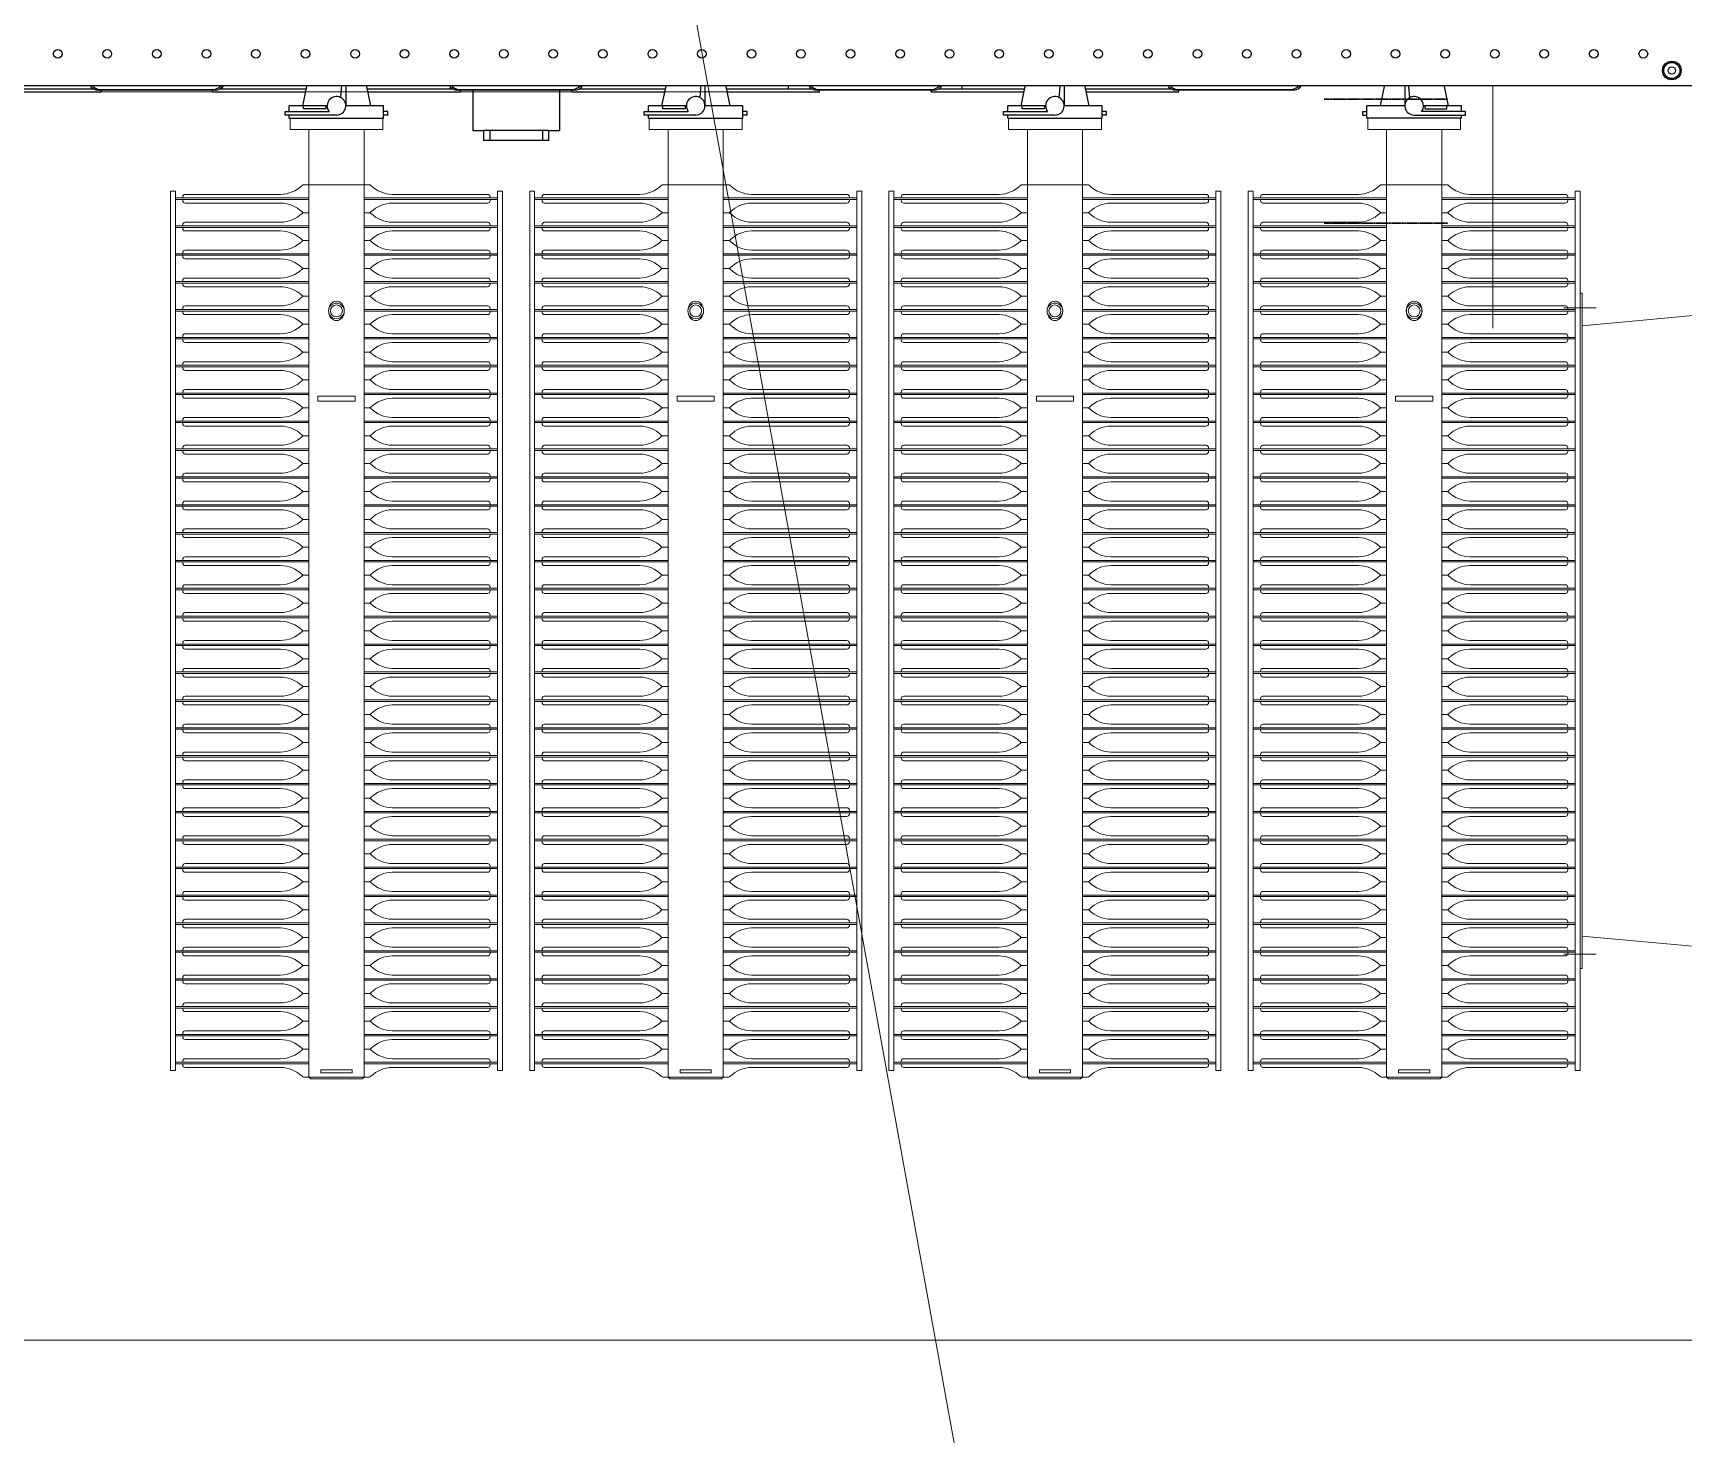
# Model space of a CAD drawing. Header units: millimetres. Extents: x -375473 to -325688, y 28300 to 106060.
# Drawn here: x -347566 to -344902, y 63270 to 65532 of the extents above; entities that cross this region are included whole.
import ezdxf

# ---------------------------------------------------------------- set-up
doc = ezdxf.new("R2010")
doc.units = ezdxf.units.MM
doc.header["$MEASUREMENT"] = 0
doc.set_wipeout_variables(frame=1)
doc.linetypes.add('DASHEDX2', pattern=[1.5, 1, -0.5])
for name, color, linetype, lineweight in [('Chenar', 7, 'Continuous', 30), ('Radiatori', 140, 'Continuous', 13), ('Ventilatori', 190, 'Continuous', 13)]:
    doc.layers.add(name, color=color, linetype=linetype, lineweight=lineweight)
for name, color, linetype in [('P', 250, 'Continuous'), ('PSZ_Cassa', 4, 'Continuous'), ('STD_Cassa', 7, 'Continuous'), ('STD_Coperchio', 2, 'Continuous')]:
    doc.layers.add(name, color=color, linetype=linetype)

# ---------------------------------------------------------------- blocks, each defined once
blk = doc.blocks.new('*U269')
for p, q in [((0, -75), (0, 75)), ((0, 75), (18, 75)), ((18, -75), (18, 75)), ((18, 44.5), (1547.5, 44.5)), ((107.5, -44.5), (107.5, 44.5)), ((1547.5, -44.5), (1547.5, 44.5)), ((1547.5, 44.5), (1550.5, 41.5)), ((1550.5, -41.5), (1550.5, 41.5)), ((1547.5, -44.5), (18, -44.5)), ((1547.5, -44.5), (1550.5, -41.5)), ((18, -75), (0, -75))]:
    blk.add_line(p, q)
for points in [[(118, 260), (1537, 260), (1537, 268), (118, 268)], [(448.7, 30), (456.8, 30), (456.8, -30), (448.7, -30)], [(1535.7, 25.1), (1540.8, 25.1), (1540.8, -25.1), (1535.7, -25.1)], [(118, -260), (1537, -260), (1537, -268), (118, -268)]]:
    blk.add_lwpolyline(points, close=True)
for points in [[(107.5, 44.5), (107.5, 52.8, -0.194653), (108.6, 55.6, 0.189044), (123, 90.1), (123, 244.1, -0.414214), (127, 248.1), (128.8, 248.1)], [(152.5, 44.5), (152.5, 52.8, 0.194653), (151.4, 55.6, -0.189044), (137, 90.1), (137, 244.1, 0.414214), (133, 248.1), (131.2, 248.1)], [(152.5, 44.5), (152.5, 52.8, -0.194653), (153.6, 55.6, 0.189044), (168, 90.1), (168, 244.1, -0.414214), (172, 248.1), (173.8, 248.1)], [(197.5, 44.5), (197.5, 52.8, 0.194653), (196.4, 55.6, -0.189044), (182, 90.1), (182, 244.1, 0.414214), (178, 248.1), (176.2, 248.1)], [(197.5, 44.5), (197.5, 52.8, -0.194653), (198.6, 55.6, 0.189044), (213, 90.1), (213, 244.1, -0.414214), (217, 248.1), (218.8, 248.1)], [(242.5, 44.5), (242.5, 52.8, 0.194653), (241.4, 55.6, -0.189044), (227, 90.1), (227, 244.1, 0.414214), (223, 248.1), (221.2, 248.1)], [(242.5, 44.5), (242.5, 52.8, -0.194653), (243.6, 55.6, 0.189044), (258, 90.1), (258, 244.1, -0.414214), (262, 248.1), (263.8, 248.1)], [(287.5, 44.5), (287.5, 52.8, 0.194653), (286.4, 55.6, -0.189044), (272, 90.1), (272, 244.1, 0.414214), (268, 248.1), (266.2, 248.1)], [(287.5, 44.5), (287.5, 52.8, -0.194653), (288.6, 55.6, 0.189044), (303, 90.1), (303, 244.1, -0.414214), (307, 248.1), (308.8, 248.1)], [(332.5, 44.5), (332.5, 52.8, 0.194653), (331.4, 55.6, -0.189044), (317, 90.1), (317, 244.1, 0.414214), (313, 248.1), (311.2, 248.1)], [(332.5, 44.5), (332.5, 52.8, -0.194653), (333.6, 55.6, 0.189044), (348, 90.1), (348, 244.1, -0.414214), (352, 248.1), (353.8, 248.1)], [(377.5, 44.5), (377.5, 52.8, 0.194653), (376.4, 55.6, -0.189044), (362, 90.1), (362, 244.1, 0.414214), (358, 248.1), (356.2, 248.1)], [(377.5, 44.5), (377.5, 52.8, -0.194653), (378.6, 55.6, 0.189044), (393, 90.1), (393, 244.1, -0.414214), (397, 248.1), (398.8, 248.1)], [(422.5, 44.5), (422.5, 52.8, 0.194653), (421.4, 55.6, -0.189044), (407, 90.1), (407, 244.1, 0.414214), (403, 248.1), (401.2, 248.1)], [(422.5, 44.5), (422.5, 52.8, -0.194653), (423.6, 55.6, 0.189044), (438, 90.1), (438, 244.1, -0.414214), (442, 248.1), (443.8, 248.1)], [(467.5, 44.5), (467.5, 52.8, 0.194653), (466.4, 55.6, -0.189044), (452, 90.1), (452, 244.1, 0.414214), (448, 248.1), (446.2, 248.1)], [(467.5, 44.5), (467.5, 52.8, -0.194653), (468.6, 55.6, 0.189044), (483, 90.1), (483, 244.1, -0.414214), (487, 248.1), (488.8, 248.1)], [(512.5, 44.5), (512.5, 52.8, 0.194653), (511.4, 55.6, -0.189044), (497, 90.1), (497, 244.1, 0.414214), (493, 248.1), (491.2, 248.1)], [(512.5, 44.5), (512.5, 52.8, -0.194653), (513.6, 55.6, 0.189044), (528, 90.1), (528, 244.1, -0.414214), (532, 248.1), (533.8, 248.1)], [(557.5, 44.5), (557.5, 52.8, 0.194653), (556.4, 55.6, -0.189044), (542, 90.1), (542, 244.1, 0.414214), (538, 248.1), (536.2, 248.1)], [(557.5, 44.5), (557.5, 52.8, -0.194653), (558.6, 55.6, 0.189044), (573, 90.1), (573, 244.1, -0.414214), (577, 248.1), (578.8, 248.1)], [(602.5, 44.5), (602.5, 52.8, 0.194653), (601.4, 55.6, -0.189044), (587, 90.1), (587, 244.1, 0.414214), (583, 248.1), (581.2, 248.1)], [(602.5, 44.5), (602.5, 52.8, -0.194653), (603.6, 55.6, 0.189044), (618, 90.1), (618, 244.1, -0.414214), (622, 248.1), (623.8, 248.1)], [(647.5, 44.5), (647.5, 52.8, 0.194653), (646.4, 55.6, -0.189044), (632, 90.1), (632, 244.1, 0.414214), (628, 248.1), (626.2, 248.1)], [(647.5, 44.5), (647.5, 52.8, -0.194653), (648.6, 55.6, 0.189044), (663, 90.1), (663, 244.1, -0.414214), (667, 248.1), (668.8, 248.1)], [(692.5, 44.5), (692.5, 52.8, 0.194653), (691.4, 55.6, -0.189044), (677, 90.1), (677, 244.1, 0.414214), (673, 248.1), (671.2, 248.1)], [(692.5, 44.5), (692.5, 52.8, -0.194653), (693.6, 55.6, 0.189044), (708, 90.1), (708, 244.1, -0.414214), (712, 248.1), (713.8, 248.1)], [(737.5, 44.5), (737.5, 52.8, 0.194653), (736.4, 55.6, -0.189044), (722, 90.1), (722, 244.1, 0.414214), (718, 248.1), (716.2, 248.1)], [(737.5, 44.5), (737.5, 52.8, -0.194653), (738.6, 55.6, 0.189044), (753, 90.1), (753, 244.1, -0.414214), (757, 248.1), (758.8, 248.1)], [(782.5, 44.5), (782.5, 52.8, 0.194653), (781.4, 55.6, -0.189044), (767, 90.1), (767, 244.1, 0.414214), (763, 248.1), (761.2, 248.1)], [(782.5, 44.5), (782.5, 52.8, -0.194653), (783.6, 55.6, 0.189044), (798, 90.1), (798, 244.1, -0.414214), (802, 248.1), (803.8, 248.1)], [(827.5, 44.5), (827.5, 52.8, 0.194653), (826.4, 55.6, -0.189044), (812, 90.1), (812, 244.1, 0.414214), (808, 248.1), (806.2, 248.1)], [(827.5, 44.5), (827.5, 52.8, -0.194653), (828.6, 55.6, 0.189044), (843, 90.1), (843, 244.1, -0.414214), (847, 248.1), (848.8, 248.1)], [(872.5, 44.5), (872.5, 52.8, 0.194653), (871.4, 55.6, -0.189044), (857, 90.1), (857, 244.1, 0.414214), (853, 248.1), (851.2, 248.1)], [(872.5, 44.5), (872.5, 52.8, -0.194653), (873.6, 55.6, 0.189044), (888, 90.1), (888, 244.1, -0.414214), (892, 248.1), (893.8, 248.1)], [(917.5, 44.5), (917.5, 52.8, 0.194653), (916.4, 55.6, -0.189044), (902, 90.1), (902, 244.1, 0.414214), (898, 248.1), (896.2, 248.1)], [(917.5, 44.5), (917.5, 52.8, -0.194653), (918.6, 55.6, 0.189044), (933, 90.1), (933, 244.1, -0.414214), (937, 248.1), (938.8, 248.1)], [(962.5, 44.5), (962.5, 52.8, 0.194653), (961.4, 55.6, -0.189044), (947, 90.1), (947, 244.1, 0.414214), (943, 248.1), (941.2, 248.1)], [(962.5, 44.5), (962.5, 52.8, -0.194653), (963.6, 55.6, 0.189044), (978, 90.1), (978, 244.1, -0.414214), (982, 248.1), (983.8, 248.1)], [(1007.5, 44.5), (1007.5, 52.8, 0.194653), (1006.4, 55.6, -0.189044), (992, 90.1), (992, 244.1, 0.414214), (988, 248.1), (986.2, 248.1)], [(1007.5, 44.5), (1007.5, 52.8, -0.194653), (1008.6, 55.6, 0.189044), (1023, 90.1), (1023, 244.1, -0.414214), (1027, 248.1), (1028.8, 248.1)], [(1052.5, 44.5), (1052.5, 52.8, 0.194653), (1051.4, 55.6, -0.189044), (1037, 90.1), (1037, 244.1, 0.414214), (1033, 248.1), (1031.2, 248.1)], [(1052.5, 44.5), (1052.5, 52.8, -0.194653), (1053.6, 55.6, 0.189044), (1068, 90.1), (1068, 244.1, -0.414214), (1072, 248.1), (1073.8, 248.1)], [(1097.5, 44.5), (1097.5, 52.8, 0.194653), (1096.4, 55.6, -0.189044), (1082, 90.1), (1082, 244.1, 0.414214), (1078, 248.1), (1076.2, 248.1)], [(1097.5, 44.5), (1097.5, 52.8, -0.194653), (1098.6, 55.6, 0.189044), (1113, 90.1), (1113, 244.1, -0.414214), (1117, 248.1), (1118.8, 248.1)], [(1142.5, 44.5), (1142.5, 52.8, 0.194653), (1141.4, 55.6, -0.189044), (1127, 90.1), (1127, 244.1, 0.414214), (1123, 248.1), (1121.2, 248.1)], [(1142.5, 44.5), (1142.5, 52.8, -0.194653), (1143.6, 55.6, 0.189044), (1158, 90.1), (1158, 244.1, -0.414214), (1162, 248.1), (1163.8, 248.1)], [(1187.5, 44.5), (1187.5, 52.8, 0.194653), (1186.4, 55.6, -0.189044), (1172, 90.1), (1172, 244.1, 0.414214), (1168, 248.1), (1166.2, 248.1)], [(1187.5, 44.5), (1187.5, 52.8, -0.194653), (1188.6, 55.6, 0.189044), (1203, 90.1), (1203, 244.1, -0.414214), (1207, 248.1), (1208.8, 248.1)], [(1232.5, 44.5), (1232.5, 52.8, 0.194653), (1231.4, 55.6, -0.189044), (1217, 90.1), (1217, 244.1, 0.414214), (1213, 248.1), (1211.2, 248.1)], [(1232.5, 44.5), (1232.5, 52.8, -0.194653), (1233.6, 55.6, 0.189044), (1248, 90.1), (1248, 244.1, -0.414214), (1252, 248.1), (1253.8, 248.1)], [(1277.5, 44.5), (1277.5, 52.8, 0.194653), (1276.4, 55.6, -0.189044), (1262, 90.1), (1262, 244.1, 0.414214), (1258, 248.1), (1256.2, 248.1)], [(1277.5, 44.5), (1277.5, 52.8, -0.194653), (1278.6, 55.6, 0.189044), (1293, 90.1), (1293, 244.1, -0.414214), (1297, 248.1), (1298.8, 248.1)], [(1322.5, 44.5), (1322.5, 52.8, 0.194653), (1321.4, 55.6, -0.189044), (1307, 90.1), (1307, 244.1, 0.414214), (1303, 248.1), (1301.2, 248.1)], [(1322.5, 44.5), (1322.5, 52.8, -0.194653), (1323.6, 55.6, 0.189044), (1338, 90.1), (1338, 244.1, -0.414214), (1342, 248.1), (1343.8, 248.1)], [(1367.5, 44.5), (1367.5, 52.8, 0.194653), (1366.4, 55.6, -0.189044), (1352, 90.1), (1352, 244.1, 0.414214), (1348, 248.1), (1346.2, 248.1)], [(1367.5, 44.5), (1367.5, 52.8, -0.194653), (1368.6, 55.6, 0.189044), (1383, 90.1), (1383, 244.1, -0.414214), (1387, 248.1), (1388.8, 248.1)], [(1412.5, 44.5), (1412.5, 52.8, 0.194653), (1411.4, 55.6, -0.189044), (1397, 90.1), (1397, 244.1, 0.414214), (1393, 248.1), (1391.2, 248.1)], [(1412.5, 44.5), (1412.5, 52.8, -0.194653), (1413.6, 55.6, 0.189044), (1428, 90.1), (1428, 244.1, -0.414214), (1432, 248.1), (1433.8, 248.1)], [(1457.5, 44.5), (1457.5, 52.8, 0.194653), (1456.4, 55.6, -0.189044), (1442, 90.1), (1442, 244.1, 0.414214), (1438, 248.1), (1436.2, 248.1)], [(1457.5, 44.5), (1457.5, 52.8, -0.194653), (1458.6, 55.6, 0.189044), (1473, 90.1), (1473, 244.1, -0.414214), (1477, 248.1), (1478.8, 248.1)], [(1502.5, 44.5), (1502.5, 52.8, 0.194653), (1501.4, 55.6, -0.189044), (1487, 90.1), (1487, 244.1, 0.414214), (1483, 248.1), (1481.2, 248.1)], [(1502.5, 44.5), (1502.5, 52.8, -0.194653), (1503.6, 55.6, 0.189044), (1518, 90.1), (1518, 244.1, -0.414214), (1522, 248.1), (1523.8, 248.1)], [(1547.5, 44.5), (1547.5, 52.8, 0.194653), (1546.4, 55.6, -0.189044), (1532, 90.1), (1532, 244.1, 0.414214), (1528, 248.1), (1526.2, 248.1)], [(107.5, -44.5), (107.5, -52.8, 0.194653), (108.6, -55.6, -0.189044), (123, -90.1), (123, -244.1, 0.414214), (127, -248.1), (128.8, -248.1)], [(152.5, -44.5), (152.5, -52.8, -0.194653), (151.4, -55.6, 0.189044), (137, -90.1), (137, -244.1, -0.414214), (133, -248.1), (131.2, -248.1)], [(152.5, -44.5), (152.5, -52.8, 0.194653), (153.6, -55.6, -0.189044), (168, -90.1), (168, -244.1, 0.414214), (172, -248.1), (173.8, -248.1)], [(197.5, -44.5), (197.5, -52.8, -0.194653), (196.4, -55.6, 0.189044), (182, -90.1), (182, -244.1, -0.414214), (178, -248.1), (176.2, -248.1)], [(197.5, -44.5), (197.5, -52.8, 0.194653), (198.6, -55.6, -0.189044), (213, -90.1), (213, -244.1, 0.414214), (217, -248.1), (218.8, -248.1)], [(242.5, -44.5), (242.5, -52.8, -0.194653), (241.4, -55.6, 0.189044), (227, -90.1), (227, -244.1, -0.414214), (223, -248.1), (221.2, -248.1)], [(242.5, -44.5), (242.5, -52.8, 0.194653), (243.6, -55.6, -0.189044), (258, -90.1), (258, -244.1, 0.414214), (262, -248.1), (263.8, -248.1)], [(287.5, -44.5), (287.5, -52.8, -0.194653), (286.4, -55.6, 0.189044), (272, -90.1), (272, -244.1, -0.414214), (268, -248.1), (266.2, -248.1)], [(287.5, -44.5), (287.5, -52.8, 0.194653), (288.6, -55.6, -0.189044), (303, -90.1), (303, -244.1, 0.414214), (307, -248.1), (308.8, -248.1)], [(332.5, -44.5), (332.5, -52.8, -0.194653), (331.4, -55.6, 0.189044), (317, -90.1), (317, -244.1, -0.414214), (313, -248.1), (311.2, -248.1)], [(332.5, -44.5), (332.5, -52.8, 0.194653), (333.6, -55.6, -0.189044), (348, -90.1), (348, -244.1, 0.414214), (352, -248.1), (353.8, -248.1)], [(377.5, -44.5), (377.5, -52.8, -0.194653), (376.4, -55.6, 0.189044), (362, -90.1), (362, -244.1, -0.414214), (358, -248.1), (356.2, -248.1)], [(377.5, -44.5), (377.5, -52.8, 0.194653), (378.6, -55.6, -0.189044), (393, -90.1), (393, -244.1, 0.414214), (397, -248.1), (398.8, -248.1)], [(422.5, -44.5), (422.5, -52.8, -0.194653), (421.4, -55.6, 0.189044), (407, -90.1), (407, -244.1, -0.414214), (403, -248.1), (401.2, -248.1)], [(422.5, -44.5), (422.5, -52.8, 0.194653), (423.6, -55.6, -0.189044), (438, -90.1), (438, -244.1, 0.414214), (442, -248.1), (443.8, -248.1)], [(467.5, -44.5), (467.5, -52.8, -0.194653), (466.4, -55.6, 0.189044), (452, -90.1), (452, -244.1, -0.414214), (448, -248.1), (446.2, -248.1)], [(467.5, -44.5), (467.5, -52.8, 0.194653), (468.6, -55.6, -0.189044), (483, -90.1), (483, -244.1, 0.414214), (487, -248.1), (488.8, -248.1)], [(512.5, -44.5), (512.5, -52.8, -0.194653), (511.4, -55.6, 0.189044), (497, -90.1), (497, -244.1, -0.414214), (493, -248.1), (491.2, -248.1)], [(512.5, -44.5), (512.5, -52.8, 0.194653), (513.6, -55.6, -0.189044), (528, -90.1), (528, -244.1, 0.414214), (532, -248.1), (533.8, -248.1)], [(557.5, -44.5), (557.5, -52.8, -0.194653), (556.4, -55.6, 0.189044), (542, -90.1), (542, -244.1, -0.414214), (538, -248.1), (536.2, -248.1)], [(557.5, -44.5), (557.5, -52.8, 0.194653), (558.6, -55.6, -0.189044), (573, -90.1), (573, -244.1, 0.414214), (577, -248.1), (578.8, -248.1)], [(602.5, -44.5), (602.5, -52.8, -0.194653), (601.4, -55.6, 0.189044), (587, -90.1), (587, -244.1, -0.414214), (583, -248.1), (581.2, -248.1)], [(602.5, -44.5), (602.5, -52.8, 0.194653), (603.6, -55.6, -0.189044), (618, -90.1), (618, -244.1, 0.414214), (622, -248.1), (623.8, -248.1)], [(647.5, -44.5), (647.5, -52.8, -0.194653), (646.4, -55.6, 0.189044), (632, -90.1), (632, -244.1, -0.414214), (628, -248.1), (626.2, -248.1)], [(647.5, -44.5), (647.5, -52.8, 0.194653), (648.6, -55.6, -0.189044), (663, -90.1), (663, -244.1, 0.414214), (667, -248.1), (668.8, -248.1)], [(692.5, -44.5), (692.5, -52.8, -0.194653), (691.4, -55.6, 0.189044), (677, -90.1), (677, -244.1, -0.414214), (673, -248.1), (671.2, -248.1)], [(692.5, -44.5), (692.5, -52.8, 0.194653), (693.6, -55.6, -0.189044), (708, -90.1), (708, -244.1, 0.414214), (712, -248.1), (713.8, -248.1)], [(737.5, -44.5), (737.5, -52.8, -0.194653), (736.4, -55.6, 0.189044), (722, -90.1), (722, -244.1, -0.414214), (718, -248.1), (716.2, -248.1)], [(737.5, -44.5), (737.5, -52.8, 0.194653), (738.6, -55.6, -0.189044), (753, -90.1), (753, -244.1, 0.414214), (757, -248.1), (758.8, -248.1)], [(782.5, -44.5), (782.5, -52.8, -0.194653), (781.4, -55.6, 0.189044), (767, -90.1), (767, -244.1, -0.414214), (763, -248.1), (761.2, -248.1)], [(782.5, -44.5), (782.5, -52.8, 0.194653), (783.6, -55.6, -0.189044), (798, -90.1), (798, -244.1, 0.414214), (802, -248.1), (803.8, -248.1)], [(827.5, -44.5), (827.5, -52.8, -0.194653), (826.4, -55.6, 0.189044), (812, -90.1), (812, -244.1, -0.414214), (808, -248.1), (806.2, -248.1)], [(827.5, -44.5), (827.5, -52.8, 0.194653), (828.6, -55.6, -0.189044), (843, -90.1), (843, -244.1, 0.414214), (847, -248.1), (848.8, -248.1)], [(872.5, -44.5), (872.5, -52.8, -0.194653), (871.4, -55.6, 0.189044), (857, -90.1), (857, -244.1, -0.414214), (853, -248.1), (851.2, -248.1)], [(872.5, -44.5), (872.5, -52.8, 0.194653), (873.6, -55.6, -0.189044), (888, -90.1), (888, -244.1, 0.414214), (892, -248.1), (893.8, -248.1)], [(917.5, -44.5), (917.5, -52.8, -0.194653), (916.4, -55.6, 0.189044), (902, -90.1), (902, -244.1, -0.414214), (898, -248.1), (896.2, -248.1)], [(917.5, -44.5), (917.5, -52.8, 0.194653), (918.6, -55.6, -0.189044), (933, -90.1), (933, -244.1, 0.414214), (937, -248.1), (938.8, -248.1)], [(962.5, -44.5), (962.5, -52.8, -0.194653), (961.4, -55.6, 0.189044), (947, -90.1), (947, -244.1, -0.414214), (943, -248.1), (941.2, -248.1)], [(962.5, -44.5), (962.5, -52.8, 0.194653), (963.6, -55.6, -0.189044), (978, -90.1), (978, -244.1, 0.414214), (982, -248.1), (983.8, -248.1)], [(1007.5, -44.5), (1007.5, -52.8, -0.194653), (1006.4, -55.6, 0.189044), (992, -90.1), (992, -244.1, -0.414214), (988, -248.1), (986.2, -248.1)], [(1007.5, -44.5), (1007.5, -52.8, 0.194653), (1008.6, -55.6, -0.189044), (1023, -90.1), (1023, -244.1, 0.414214), (1027, -248.1), (1028.8, -248.1)], [(1052.5, -44.5), (1052.5, -52.8, -0.194653), (1051.4, -55.6, 0.189044), (1037, -90.1), (1037, -244.1, -0.414214), (1033, -248.1), (1031.2, -248.1)], [(1052.5, -44.5), (1052.5, -52.8, 0.194653), (1053.6, -55.6, -0.189044), (1068, -90.1), (1068, -244.1, 0.414214), (1072, -248.1), (1073.8, -248.1)], [(1097.5, -44.5), (1097.5, -52.8, -0.194653), (1096.4, -55.6, 0.189044), (1082, -90.1), (1082, -244.1, -0.414214), (1078, -248.1), (1076.2, -248.1)], [(1097.5, -44.5), (1097.5, -52.8, 0.194653), (1098.6, -55.6, -0.189044), (1113, -90.1), (1113, -244.1, 0.414214), (1117, -248.1), (1118.8, -248.1)], [(1142.5, -44.5), (1142.5, -52.8, -0.194653), (1141.4, -55.6, 0.189044), (1127, -90.1), (1127, -244.1, -0.414214), (1123, -248.1), (1121.2, -248.1)], [(1142.5, -44.5), (1142.5, -52.8, 0.194653), (1143.6, -55.6, -0.189044), (1158, -90.1), (1158, -244.1, 0.414214), (1162, -248.1), (1163.8, -248.1)], [(1187.5, -44.5), (1187.5, -52.8, -0.194653), (1186.4, -55.6, 0.189044), (1172, -90.1), (1172, -244.1, -0.414214), (1168, -248.1), (1166.2, -248.1)], [(1187.5, -44.5), (1187.5, -52.8, 0.194653), (1188.6, -55.6, -0.189044), (1203, -90.1), (1203, -244.1, 0.414214), (1207, -248.1), (1208.8, -248.1)], [(1232.5, -44.5), (1232.5, -52.8, -0.194653), (1231.4, -55.6, 0.189044), (1217, -90.1), (1217, -244.1, -0.414214), (1213, -248.1), (1211.2, -248.1)], [(1232.5, -44.5), (1232.5, -52.8, 0.194653), (1233.6, -55.6, -0.189044), (1248, -90.1), (1248, -244.1, 0.414214), (1252, -248.1), (1253.8, -248.1)], [(1277.5, -44.5), (1277.5, -52.8, -0.194653), (1276.4, -55.6, 0.189044), (1262, -90.1), (1262, -244.1, -0.414214), (1258, -248.1), (1256.2, -248.1)], [(1277.5, -44.5), (1277.5, -52.8, 0.194653), (1278.6, -55.6, -0.189044), (1293, -90.1), (1293, -244.1, 0.414214), (1297, -248.1), (1298.8, -248.1)], [(1322.5, -44.5), (1322.5, -52.8, -0.194653), (1321.4, -55.6, 0.189044), (1307, -90.1), (1307, -244.1, -0.414214), (1303, -248.1), (1301.2, -248.1)], [(1322.5, -44.5), (1322.5, -52.8, 0.194653), (1323.6, -55.6, -0.189044), (1338, -90.1), (1338, -244.1, 0.414214), (1342, -248.1), (1343.8, -248.1)], [(1367.5, -44.5), (1367.5, -52.8, -0.194653), (1366.4, -55.6, 0.189044), (1352, -90.1), (1352, -244.1, -0.414214), (1348, -248.1), (1346.2, -248.1)], [(1367.5, -44.5), (1367.5, -52.8, 0.194653), (1368.6, -55.6, -0.189044), (1383, -90.1), (1383, -244.1, 0.414214), (1387, -248.1), (1388.8, -248.1)], [(1412.5, -44.5), (1412.5, -52.8, -0.194653), (1411.4, -55.6, 0.189044), (1397, -90.1), (1397, -244.1, -0.414214), (1393, -248.1), (1391.2, -248.1)], [(1412.5, -44.5), (1412.5, -52.8, 0.194653), (1413.6, -55.6, -0.189044), (1428, -90.1), (1428, -244.1, 0.414214), (1432, -248.1), (1433.8, -248.1)], [(1457.5, -44.5), (1457.5, -52.8, -0.194653), (1456.4, -55.6, 0.189044), (1442, -90.1), (1442, -244.1, -0.414214), (1438, -248.1), (1436.2, -248.1)], [(1457.5, -44.5), (1457.5, -52.8, 0.194653), (1458.6, -55.6, -0.189044), (1473, -90.1), (1473, -244.1, 0.414214), (1477, -248.1), (1478.8, -248.1)], [(1502.5, -44.5), (1502.5, -52.8, -0.194653), (1501.4, -55.6, 0.189044), (1487, -90.1), (1487, -244.1, -0.414214), (1483, -248.1), (1481.2, -248.1)], [(1502.5, -44.5), (1502.5, -52.8, 0.194653), (1503.6, -55.6, -0.189044), (1518, -90.1), (1518, -244.1, 0.414214), (1522, -248.1), (1523.8, -248.1)], [(1547.5, -44.5), (1547.5, -52.8, -0.194653), (1546.4, -55.6, 0.189044), (1532, -90.1), (1532, -244.1, -0.414214), (1528, -248.1), (1526.2, -248.1)]]:
    blk.add_lwpolyline(points, format="xyb")
for points in [[(128.8, 44.5), (128.8, 260), (131.2, 260), (131.2, 44.5)], [(173.8, 44.5), (173.8, 260), (176.2, 260), (176.2, 44.5)], [(218.8, 44.5), (218.8, 260), (221.2, 260), (221.2, 44.5)], [(263.8, 44.5), (263.8, 260), (266.2, 260), (266.2, 44.5)], [(308.8, 44.5), (308.8, 260), (311.2, 260), (311.2, 44.5)], [(353.8, 44.5), (353.8, 260), (356.2, 260), (356.2, 44.5)], [(398.8, 44.5), (398.8, 260), (401.2, 260), (401.2, 44.5)], [(443.8, 44.5), (443.8, 260), (446.2, 260), (446.2, 44.5)], [(488.8, 44.5), (488.8, 260), (491.2, 260), (491.2, 44.5)], [(533.8, 44.5), (533.8, 260), (536.2, 260), (536.2, 44.5)], [(578.8, 44.5), (578.8, 260), (581.2, 260), (581.2, 44.5)], [(623.8, 44.5), (623.8, 260), (626.2, 260), (626.2, 44.5)], [(668.8, 44.5), (668.8, 260), (671.2, 260), (671.2, 44.5)], [(713.8, 44.5), (713.8, 260), (716.2, 260), (716.2, 44.5)], [(758.8, 44.5), (758.8, 260), (761.2, 260), (761.2, 44.5)], [(803.8, 44.5), (803.8, 260), (806.2, 260), (806.2, 44.5)], [(848.8, 44.5), (848.8, 260), (851.2, 260), (851.2, 44.5)], [(893.8, 44.5), (893.8, 260), (896.2, 260), (896.2, 44.5)], [(938.8, 44.5), (938.8, 260), (941.2, 260), (941.2, 44.5)], [(983.8, 44.5), (983.8, 260), (986.2, 260), (986.2, 44.5)], [(1028.8, 44.5), (1028.8, 260), (1031.2, 260), (1031.2, 44.5)], [(1073.8, 44.5), (1073.8, 260), (1076.2, 260), (1076.2, 44.5)], [(1118.8, 44.5), (1118.8, 260), (1121.2, 260), (1121.2, 44.5)], [(1163.8, 44.5), (1163.8, 260), (1166.2, 260), (1166.2, 44.5)], [(1208.8, 44.5), (1208.8, 260), (1211.2, 260), (1211.2, 44.5)], [(1253.8, 44.5), (1253.8, 260), (1256.2, 260), (1256.2, 44.5)], [(1298.8, 44.5), (1298.8, 260), (1301.2, 260), (1301.2, 44.5)], [(1343.8, 44.5), (1343.8, 260), (1346.2, 260), (1346.2, 44.5)], [(1388.8, 44.5), (1388.8, 260), (1391.2, 260), (1391.2, 44.5)], [(1433.8, 44.5), (1433.8, 260), (1436.2, 260), (1436.2, 44.5)], [(1478.8, 44.5), (1478.8, 260), (1481.2, 260), (1481.2, 44.5)], [(1523.8, 44.5), (1523.8, 260), (1526.2, 260), (1526.2, 44.5)], [(128.8, -44.5), (128.8, -260), (131.2, -260), (131.2, -44.5)], [(173.8, -44.5), (173.8, -260), (176.2, -260), (176.2, -44.5)], [(218.8, -44.5), (218.8, -260), (221.2, -260), (221.2, -44.5)], [(263.8, -44.5), (263.8, -260), (266.2, -260), (266.2, -44.5)], [(308.8, -44.5), (308.8, -260), (311.2, -260), (311.2, -44.5)], [(353.8, -44.5), (353.8, -260), (356.2, -260), (356.2, -44.5)], [(398.8, -44.5), (398.8, -260), (401.2, -260), (401.2, -44.5)], [(443.8, -44.5), (443.8, -260), (446.2, -260), (446.2, -44.5)], [(488.8, -44.5), (488.8, -260), (491.2, -260), (491.2, -44.5)], [(533.8, -44.5), (533.8, -260), (536.2, -260), (536.2, -44.5)], [(578.8, -44.5), (578.8, -260), (581.2, -260), (581.2, -44.5)], [(623.8, -44.5), (623.8, -260), (626.2, -260), (626.2, -44.5)], [(668.8, -44.5), (668.8, -260), (671.2, -260), (671.2, -44.5)], [(713.8, -44.5), (713.8, -260), (716.2, -260), (716.2, -44.5)], [(758.8, -44.5), (758.8, -260), (761.2, -260), (761.2, -44.5)], [(803.8, -44.5), (803.8, -260), (806.2, -260), (806.2, -44.5)], [(848.8, -44.5), (848.8, -260), (851.2, -260), (851.2, -44.5)], [(893.8, -44.5), (893.8, -260), (896.2, -260), (896.2, -44.5)], [(938.8, -44.5), (938.8, -260), (941.2, -260), (941.2, -44.5)], [(983.8, -44.5), (983.8, -260), (986.2, -260), (986.2, -44.5)], [(1028.8, -44.5), (1028.8, -260), (1031.2, -260), (1031.2, -44.5)], [(1073.8, -44.5), (1073.8, -260), (1076.2, -260), (1076.2, -44.5)], [(1118.8, -44.5), (1118.8, -260), (1121.2, -260), (1121.2, -44.5)], [(1163.8, -44.5), (1163.8, -260), (1166.2, -260), (1166.2, -44.5)], [(1208.8, -44.5), (1208.8, -260), (1211.2, -260), (1211.2, -44.5)], [(1253.8, -44.5), (1253.8, -260), (1256.2, -260), (1256.2, -44.5)], [(1298.8, -44.5), (1298.8, -260), (1301.2, -260), (1301.2, -44.5)], [(1343.8, -44.5), (1343.8, -260), (1346.2, -260), (1346.2, -44.5)], [(1388.8, -44.5), (1388.8, -260), (1391.2, -260), (1391.2, -44.5)], [(1433.8, -44.5), (1433.8, -260), (1436.2, -260), (1436.2, -44.5)], [(1478.8, -44.5), (1478.8, -260), (1481.2, -260), (1481.2, -44.5)], [(1523.8, -44.5), (1523.8, -260), (1526.2, -260), (1526.2, -44.5)]]:
    blk.add_lwpolyline(points)
for radius in [12.6, 9.6]:
    blk.add_circle((311, 0), radius)
blk.add_ellipse((311, 0), major_axis=(15.7, 0), ratio=0.806492)
blk = doc.blocks.new('*U270')
blk.add_wipeout([(0, -545), (3.2, -545), (3.2, -492.5), (334.7, -523), (366.8, -555), (366.8, -638), (370, -638), (416.7, -612.4), (458.5, 0), (416.7, 612.4), (370, 638), (366.8, 638), (366.8, 555), (334.7, 523), (3.2, 492.5), (3.2, 545), (0, 545)])
at = {"ltscale": 10}
for p, q in [((366.8, 638), (366.8, -638)), ((366.8, 638), (370, 638)), ((366.8, 638), (366.8, 638)), ((370, 638), (370, -638)), ((370, 638), (416.7, 612.4)), ((416.7, 612.4), (416.7, -612.4)), ((458.5, 0), (416.7, 612.4)), ((333.8, 523), (3.2, 492.5)), ((416.7, -612.4), (458.5, 0)), ((334.7, -523), (3.2, -492.5)), ((416.7, -612.4), (370, -638)), ((370, -638), (366.8, -638))]:
    blk.add_line(p, q, dxfattribs=at)
for p, q in [((-26.1, 521.5), (26.1, 521.5)), ((-26.1, -521.5), (26.1, -521.5))]:
    blk.add_line(p, q)
blk.add_lwpolyline([(0, 545), (0, -545), (3.2, -545), (3.2, 545)], close=True, dxfattribs=at)
for centre, start, end in [((334.7, 555), 270, 0), ((334.7, -555), 0, 90)]:
    blk.add_arc(centre, 32.1, start, end, dxfattribs=at)

msp = doc.modelspace()

# ---------------------------------------------------------------- linework, layer by layer
at = {"color": 253, "lineweight": 0, "ltscale": 0.13}
msp.add_line((-347511.9, 65437.4), (-346325.9, 65437.4), dxfattribs=at)
at = {"layer": 'Chenar', "color": 3, "linetype": 'DASHEDX2', "ltscale": 0.5}
for p, q in [((-345481.9, 65425.4), (-345281.9, 65425.4)), ((-345481.9, 65225.4), (-345281.9, 65225.4))]:
    msp.add_line(p, q, dxfattribs=at)
at = {"layer": 'P', "color": 7, "linetype": 'Continuous', "lineweight": 0}
msp.add_lwpolyline([(-345209.5, 65056.1), (-345209.5, 65447.2)], dxfattribs=at)
at = {"layer": 'PSZ_Cassa'}
for p, q in [((-345351.5, 65462.9), (-345351.5, 65414.9)), ((-345346.5, 65462.9), (-345351.5, 65462.9)), ((-345343.4, 65428.1), (-345346.5, 65462.9)), ((-345384.3, 65448.9), (-345391.5, 65414.9)), ((-345288.6, 65448.9), (-345281.5, 65414.9)), ((-345419.5, 65399.9), (-345419.5, 65405.9)), ((-345419.5, 65405.9), (-345412.7, 65405.9)), ((-345412.7, 65394.9), (-345412.7, 65414.9)), ((-345351.5, 65414.9), (-345412.7, 65414.9)), ((-345253.5, 65405.9), (-345324.5, 65405.9)), ((-345260.3, 65414.9), (-345321.5, 65414.9)), ((-345319.5, 65414.9), (-345319.5, 65409.9)), ((-345319.5, 65409.9), (-345283.5, 65409.9)), ((-345283.5, 65409.9), (-345283.5, 65414.9)), ((-345260.3, 65405.9), (-345260.3, 65414.9)), ((-345253.5, 65399.9), (-345253.5, 65405.9)), ((-345419.5, 65399.9), (-345412.7, 65399.9)), ((-345260.3, 65394.9), (-345412.7, 65394.9)), ((-345336.5, 65399.9), (-345253.5, 65399.9)), ((-345260.3, 65394.9), (-345260.3, 65399.9))]:
    msp.add_line(p, q, dxfattribs=at)
msp.add_arc((-345336.5, 65414.9), 15, 323.1301, 270, dxfattribs=at)
at = {"layer": 'STD_Cassa'}
for p, q in [((-347069.5, 65428.1), (-347066.5, 65462.9)), ((-347066.5, 65462.9), (-347061.5, 65462.9)), ((-347061.5, 65462.9), (-347061.5, 65414.9)), ((-346489.5, 65428.1), (-346486.5, 65462.9)), ((-346486.5, 65462.9), (-346481.5, 65462.9)), ((-346481.5, 65462.9), (-346481.5, 65414.9)), ((-345909.5, 65428.1), (-345906.5, 65462.9)), ((-345906.5, 65462.9), (-345901.5, 65462.9)), ((-345901.5, 65462.9), (-345901.5, 65414.9)), ((-347856.5, 65437.4), (-347456.5, 65437.4)), ((-347844.1, 65442.4), (-347468.8, 65442.4)), ((-347460.5, 65441.2), (-347272.5, 65441.2)), ((-347272.5, 65439.9), (-347460.5, 65439.9)), ((-347456.5, 65437.4), (-347456.5, 65439.9)), ((-347276.5, 65437.4), (-347276.5, 65439.9)), ((-347276.5, 65437.4), (-347126.7, 65437.4)), ((-347264.1, 65442.4), (-347125.7, 65442.4)), ((-347124.3, 65448.9), (-347131.5, 65414.9)), ((-347028.6, 65448.9), (-347021.5, 65414.9)), ((-347027.3, 65442.4), (-346888.9, 65442.4)), ((-347026.2, 65437.4), (-346876.5, 65437.4)), ((-346893, 65445.9), (-346893, 65442.4)), ((-346880.5, 65441.2), (-346692.5, 65441.2)), ((-346692.5, 65439.9), (-346880.5, 65439.9)), ((-346876.5, 65437.4), (-346876.5, 65439.9)), ((-346856.5, 65439.9), (-346856.5, 65374.9)), ((-346716.5, 65439.9), (-346716.5, 65374.9)), ((-346696.5, 65437.4), (-346696.5, 65439.9)), ((-346696.5, 65437.4), (-346546.7, 65437.4)), ((-346684.1, 65442.4), (-346545.7, 65442.4)), ((-346544.3, 65448.9), (-346551.5, 65414.9)), ((-346448.6, 65448.9), (-346441.5, 65414.9)), ((-346447.3, 65442.4), (-346308.8, 65442.4)), ((-346446.2, 65437.4), (-346296.5, 65437.4)), ((-346346.5, 65442.4), (-346346.5, 65448.9)), ((-346300.5, 65441.2), (-346112.5, 65441.2)), ((-346112.5, 65439.9), (-346300.5, 65439.9)), ((-346296.5, 65437.4), (-346296.5, 65439.9)), ((-346116.5, 65437.4), (-346116.5, 65439.9)), ((-346116.5, 65437.4), (-345966.7, 65437.4)), ((-346104.1, 65442.4), (-345965.7, 65442.4)), ((-346066.5, 65442.4), (-346066.5, 65448.9)), ((-345964.3, 65448.9), (-345971.5, 65414.9)), ((-345868.6, 65448.9), (-345861.5, 65414.9)), ((-345867.3, 65442.4), (-345728.9, 65442.4)), ((-345866.2, 65437.4), (-345716.5, 65437.4)), ((-345720.5, 65441.2), (-345532.5, 65441.2)), ((-345532.5, 65439.9), (-345720.5, 65439.9)), ((-345716.5, 65437.4), (-345716.5, 65439.9)), ((-347159.5, 65405.9), (-347088.5, 65405.9)), ((-347159.5, 65399.9), (-347159.5, 65405.9)), ((-347091.5, 65414.9), (-347152.7, 65414.9)), ((-347152.7, 65405.9), (-347152.7, 65414.9)), ((-347129.5, 65409.9), (-347129.5, 65414.9)), ((-347093.5, 65409.9), (-347129.5, 65409.9)), ((-347093.5, 65414.9), (-347093.5, 65409.9)), ((-347000.3, 65414.9), (-347061.5, 65414.9)), ((-347000.3, 65394.9), (-347000.3, 65414.9)), ((-346993.5, 65405.9), (-347000.3, 65405.9)), ((-346993.5, 65399.9), (-346993.5, 65405.9)), ((-346579.5, 65399.9), (-346579.5, 65405.9)), ((-346579.5, 65405.9), (-346508.5, 65405.9)), ((-346572.7, 65405.9), (-346572.7, 65414.9)), ((-346511.5, 65414.9), (-346572.7, 65414.9)), ((-346549.5, 65409.9), (-346549.5, 65414.9)), ((-346513.5, 65409.9), (-346549.5, 65409.9)), ((-346513.5, 65414.9), (-346513.5, 65409.9)), ((-346420.3, 65414.9), (-346481.5, 65414.9)), ((-346420.3, 65394.9), (-346420.3, 65414.9)), ((-346413.5, 65405.9), (-346420.3, 65405.9)), ((-346413.5, 65399.9), (-346413.5, 65405.9)), ((-345999.5, 65399.9), (-345999.5, 65405.9)), ((-345999.5, 65405.9), (-345928.5, 65405.9)), ((-345992.7, 65405.9), (-345992.7, 65414.9)), ((-345931.5, 65414.9), (-345992.7, 65414.9)), ((-345969.5, 65409.9), (-345969.5, 65414.9)), ((-345933.5, 65409.9), (-345969.5, 65409.9)), ((-345933.5, 65414.9), (-345933.5, 65409.9)), ((-345840.3, 65414.9), (-345901.5, 65414.9)), ((-345840.3, 65394.9), (-345840.3, 65414.9)), ((-345833.5, 65405.9), (-345840.3, 65405.9)), ((-345833.5, 65399.9), (-345833.5, 65405.9)), ((-347076.5, 65399.9), (-347159.5, 65399.9)), ((-347152.7, 65394.9), (-347152.7, 65399.9)), ((-347152.7, 65394.9), (-347000.3, 65394.9)), ((-346993.5, 65399.9), (-347000.3, 65399.9)), ((-346856.5, 65374.9), (-346839, 65374.9)), ((-346734, 65374.9), (-346839, 65374.9)), ((-346839, 65374.9), (-346839, 65359)), ((-346829, 65374.9), (-346829, 65359)), ((-346744, 65374.9), (-346744, 65359)), ((-346734, 65374.9), (-346716.5, 65374.9)), ((-346734, 65374.9), (-346734, 65359)), ((-346496.5, 65399.9), (-346579.5, 65399.9)), ((-346572.7, 65394.9), (-346572.7, 65399.9)), ((-346572.7, 65394.9), (-346420.3, 65394.9)), ((-346413.5, 65399.9), (-346420.3, 65399.9)), ((-345916.5, 65399.9), (-345999.5, 65399.9)), ((-345992.7, 65394.9), (-345992.7, 65399.9)), ((-345992.7, 65394.9), (-345840.3, 65394.9)), ((-345833.5, 65399.9), (-345840.3, 65399.9)), ((-346734, 65359), (-346839, 65359))]:
    msp.add_line(p, q, dxfattribs=at)
msp.add_lwpolyline([(-344842.5, 67216.9), (-344842.5, 65448.9), (-349890.5, 65448.9), (-349890.5, 67216.9)], close=True, dxfattribs=at)
msp.add_lwpolyline([(-344872.5, 65463.9), (-349855.5, 65463.9, -0.414214), (-349875.5, 65483.9), (-349875.5, 67186.9, -0.414214), (-349855.5, 67206.9), (-344872.5, 67206.9, -0.414214), (-344852.5, 67186.9), (-344852.5, 65483.9, -0.414214)], format="xyb", close=True, dxfattribs=at)
for centre in [(-347526.5, 65498.9), (-347446.5, 65498.9), (-347366.5, 65498.9), (-347286.5, 65498.9), (-347206.5, 65498.9), (-347126.5, 65498.9), (-347046.5, 65498.9), (-346966.5, 65498.9), (-346886.5, 65498.9), (-346806.5, 65498.9), (-346726.5, 65498.9), (-346646.5, 65498.9), (-346566.5, 65498.9), (-346486.5, 65498.9), (-346406.5, 65498.9), (-346326.5, 65498.9), (-346246.5, 65498.9), (-346166.5, 65498.9), (-346086.5, 65498.9), (-346006.5, 65498.9), (-345926.5, 65498.9), (-345846.5, 65498.9), (-345766.5, 65498.9), (-345686.5, 65498.9), (-345606.5, 65498.9), (-345526.5, 65498.9), (-345446.5, 65498.9), (-345366.5, 65498.9), (-345286.5, 65498.9), (-345206.5, 65498.9), (-345126.5, 65498.9), (-345046.5, 65498.9), (-344966.5, 65498.9)]:
    msp.add_circle(centre, 7, dxfattribs=at)
for centre, radius, start, end in [((-347460.5, 65455.9), 16, 206.2865, 270), ((-347272.5, 65455.9), 16, 270, 333.7135), ((-347076.5, 65414.9), 15, 270, 216.8699), ((-346880.5, 65455.9), 16, 205.9576, 270), ((-346692.5, 65455.9), 16, 270, 334.0424), ((-346496.5, 65414.9), 15, 270, 216.8699), ((-346300.5, 65455.9), 16, 206.2865, 270), ((-346112.5, 65455.9), 16, 270, 333.7135), ((-345916.5, 65414.9), 15, 270, 216.8699), ((-345720.5, 65455.9), 16, 205.9576, 270), ((-345532.5, 65455.9), 16, 270, 334.0424)]:
    msp.add_arc(centre, radius, start, end, dxfattribs=at)
for points, start_tangent, end_tangent in [([(-347472.2, 65448.8), (-347470.4, 65447), (-347467.4, 65444.6), (-347464, 65442.7), (-347460.5, 65441.2)], (0.655349, -0.755326), (0.942545, -0.334079)), ([(-347260.7, 65448.8), (-347262.5, 65447), (-347265.5, 65444.6), (-347268.9, 65442.7), (-347272.5, 65441.2)], (-0.655349, -0.755326), (-0.942545, -0.334079)), ([(-346892.2, 65448.8), (-346890.4, 65447), (-346887.4, 65444.6), (-346884, 65442.7), (-346880.5, 65441.2)], (0.655349, -0.755326), (0.942545, -0.334079)), ([(-346680.7, 65448.8), (-346682.5, 65447), (-346685.5, 65444.6), (-346688.9, 65442.7), (-346692.5, 65441.2)], (-0.655349, -0.755326), (-0.942545, -0.334079)), ([(-346312.2, 65448.8), (-346310.4, 65447), (-346307.4, 65444.6), (-346304, 65442.7), (-346300.5, 65441.2)], (0.655349, -0.755326), (0.942545, -0.334079)), ([(-346100.7, 65448.8), (-346102.5, 65447), (-346105.5, 65444.6), (-346108.9, 65442.7), (-346112.5, 65441.2)], (-0.655349, -0.755326), (-0.942545, -0.334079)), ([(-345732.2, 65448.8), (-345730.4, 65447), (-345727.4, 65444.6), (-345724, 65442.7), (-345720.5, 65441.2)], (0.655349, -0.755326), (0.942545, -0.334079)), ([(-345520.7, 65448.8), (-345522.5, 65447), (-345525.5, 65444.6), (-345528.9, 65442.7), (-345532.5, 65441.2)], (-0.655349, -0.755326), (-0.942545, -0.334079))]:
    msp.add_spline(points, degree=3, dxfattribs=dict(at, start_tangent=start_tangent, end_tangent=end_tangent))

# ---------------------------------------------------------------- block references
at = {"layer": 'Radiatori', "rotation": 270}
for p in [(-347076.5, 65394.9), (-346496.5, 65394.9), (-345916.5, 65394.9), (-345336.5, 65394.9)]:
    msp.add_blockref('*U269', p, dxfattribs=at)

# ---------------------------------------------------------------- next in the draw order: block references
at = {"layer": 'Ventilatori', "xscale": -1, "rotation": 180}
msp.add_blockref('*U270', (-345068.5, 64567.4), dxfattribs=at)

# ---------------------------------------------------------------- next in the draw order: wipeouts: each hides what was drawn before it
msp.add_wipeout([(-349892.5, 67218.9), (-344840.5, 67218.9), (-344840.5, 65446.9), (-349892.5, 65446.9)]).dxf.layer = 'STD_Coperchio'

# ---------------------------------------------------------------- next in the draw order: linework, layer by layer
at = {"lineweight": 0, "ltscale": 0.13}
msp.add_lwpolyline([(-341992.1, 70822.6), (-341992.1, 63422.6), (-351192.1, 63422.6), (-351192.1, 70822.6)], close=True, dxfattribs=at)
at = {"color": 1, "lineweight": 0, "ltscale": 0.13}
msp.add_lwpolyline([(-346546.5, 65831.4), (-345846.5, 61975.4), (-345846.5, 59475.4), (-346098.9, 56982.6), (-345808.7, 54778.9)], dxfattribs=at)
at = {"layer": 'STD_Coperchio'}
msp.add_lwpolyline([(-349892.5, 67218.9), (-344840.5, 67218.9), (-344840.5, 65446.9), (-349892.5, 65446.9)], close=True, dxfattribs=at)
for centre, radius in [((-347526.5, 65498.9), 7), ((-347446.5, 65498.9), 7), ((-347366.5, 65498.9), 7), ((-347286.5, 65498.9), 7), ((-347206.5, 65498.9), 7), ((-347126.5, 65498.9), 7), ((-347046.5, 65498.9), 7), ((-346966.5, 65498.9), 7), ((-346886.5, 65498.9), 7), ((-346806.5, 65498.9), 7), ((-346726.5, 65498.9), 7), ((-346646.5, 65498.9), 7), ((-346566.5, 65498.9), 7), ((-346486.5, 65498.9), 7), ((-346406.5, 65498.9), 7), ((-346326.5, 65498.9), 7), ((-346246.5, 65498.9), 7), ((-346166.5, 65498.9), 7), ((-346086.5, 65498.9), 7), ((-346006.5, 65498.9), 7), ((-345926.5, 65498.9), 7), ((-345846.5, 65498.9), 7), ((-345766.5, 65498.9), 7), ((-345686.5, 65498.9), 7), ((-345606.5, 65498.9), 7), ((-345526.5, 65498.9), 7), ((-345446.5, 65498.9), 7), ((-345366.5, 65498.9), 7), ((-345286.5, 65498.9), 7), ((-345206.5, 65498.9), 7), ((-345126.5, 65498.9), 7), ((-345046.5, 65498.9), 7), ((-344966.5, 65498.9), 7), ((-344920.5, 65471.9), 15), ((-344920.5, 65471.9), 13), ((-344920.5, 65471.9), 6)]:
    msp.add_circle(centre, radius, dxfattribs=at)

doc.saveas('drawing.dxf')
